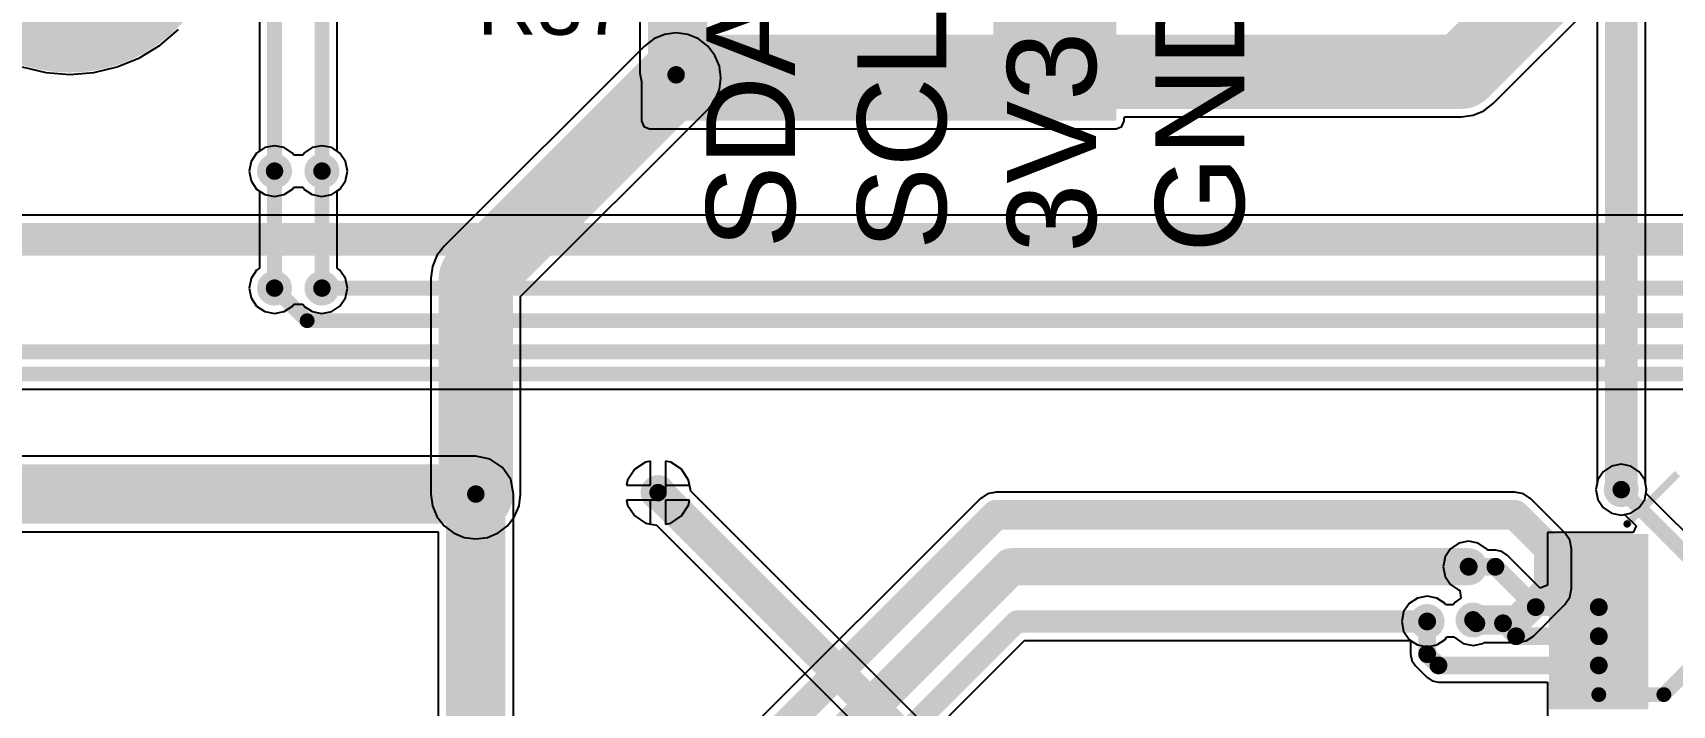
# Model space of a CAD drawing. Header units: millimetres. Extents: x -0.25 to 4.68, y -0.29 to 2.93.
# Drawn here: x 1.603 to 2.709, y 1.531 to 1.985 of the extents above; entities that cross this region are included whole.
import ezdxf

# ---------------------------------------------------------------- set-up
doc = ezdxf.new("R2010")
doc.units = ezdxf.units.MM
doc.header["$MEASUREMENT"] = 0
for name, color, linetype in [('BottomLayer', 5, 'Continuous'), ('BottomSolder', 6, 'Continuous'), ('MultiLayer', 9, 'Continuous'), ('TopLayer', 1, 'Continuous'), ('TopOverlay', 2, 'Continuous'), ('TopPaste', 8, 'Continuous'), ('TopSolder', 216, 'Continuous'), ('ViaHoleLayer', 16, 'Continuous')]:
    doc.layers.add(name, color=color, linetype=linetype)
doc.styles.add('Arial', font='', dxfattribs={"height": 0.2})
doc.styles.get('Arial').set_extended_font_data('Arial')

# ---------------------------------------------------------------- blocks, each defined once
blk = doc.blocks.new('TQFP_100_14_14__43')
at = {"layer": 'TopLayer'}
for points in [[(0.27362205, -0.1318897), (0.33267715, -0.1318897), (0.33267715, -0.1437007), (0.27362205, -0.1437007)], [(0.27362205, -0.1515747), (0.33267715, -0.1515747), (0.33267715, -0.1633857), (0.27362205, -0.1633857)], [(0.27362205, -0.1712598), (0.33267715, -0.1712598), (0.33267715, -0.1830708), (0.27362205, -0.1830708)], [(0.27362205, -0.1909448), (0.33267715, -0.1909448), (0.33267715, -0.2027558), (0.27362205, -0.2027558)], [(0.27362205, -0.2106299), (0.33267715, -0.2106299), (0.33267715, -0.2224409), (0.27362205, -0.2224409)], [(0.27362205, -0.2303149), (0.33267715, -0.2303149), (0.33267715, -0.2421259), (0.27362205, -0.2421259)]]:
    blk.add_hatch(color=1, dxfattribs=at).paths.add_polyline_path(points)
at = {"layer": 'TopPaste'}
for points in [[(0.27362205, -0.1318897), (0.33267715, -0.1318897), (0.33267715, -0.1437007), (0.27362205, -0.1437007)], [(0.27362205, -0.1515747), (0.33267715, -0.1515747), (0.33267715, -0.1633857), (0.27362205, -0.1633857)], [(0.27362205, -0.1712598), (0.33267715, -0.1712598), (0.33267715, -0.1830708), (0.27362205, -0.1830708)], [(0.27362205, -0.1909448), (0.33267715, -0.1909448), (0.33267715, -0.2027558), (0.27362205, -0.2027558)], [(0.27362205, -0.2106299), (0.33267715, -0.2106299), (0.33267715, -0.2224409), (0.27362205, -0.2224409)], [(0.27362205, -0.2303149), (0.33267715, -0.2303149), (0.33267715, -0.2421259), (0.27362205, -0.2421259)]]:
    blk.add_hatch(color=8, dxfattribs=at).paths.add_polyline_path(points)
at = {"layer": 'TopSolder'}
for points in [[(0.26962205, -0.1278897), (0.33667715, -0.1278897), (0.33667715, -0.1477007), (0.26962205, -0.1477007)], [(0.26962205, -0.1475747), (0.33667715, -0.1475747), (0.33667715, -0.1673857), (0.26962205, -0.1673857)], [(0.26962205, -0.1672598), (0.33667715, -0.1672598), (0.33667715, -0.1870708), (0.26962205, -0.1870708)], [(0.26962205, -0.1869448), (0.33667715, -0.1869448), (0.33667715, -0.2067558), (0.26962205, -0.2067558)], [(0.26962205, -0.2066299), (0.33667715, -0.2066299), (0.33667715, -0.2264409), (0.26962205, -0.2264409)], [(0.26962205, -0.2263149), (0.33667715, -0.2263149), (0.33667715, -0.2461259), (0.26962205, -0.2461259)]]:
    blk.add_hatch(color=216, dxfattribs=at).paths.add_polyline_path(points)
at = {"layer": 'TopOverlay', "const_width": 0.005}
blk.add_lwpolyline([(0.284, -0.2529998), (0.25, -0.2869998)], dxfattribs=at)
at = {"layer": 'TopOverlay', "const_width": 0.0025}
blk.add_lwpolyline([(0.28275, -0.2529998, 1), (0.28525, -0.2529998, 1)], format="xyb", close=True, dxfattribs=at)

msp = doc.modelspace()

# ---------------------------------------------------------------- hatches: boundary and pattern name
at = {"layer": 'BottomLayer'}
h = msp.add_hatch(color=5, dxfattribs=at)
edge = h.paths.add_edge_path()
edge.add_arc((1.6278226, 2.0609486), 0.0984252, 0, 360)
h = msp.add_hatch(color=5, dxfattribs=at)
edge = h.paths.add_edge_path()
edge.add_arc((2.037, 1.957), 0.011811, 0, 360)
h = msp.add_hatch(color=5, dxfattribs=at)
edge = h.paths.add_edge_path()
edge.add_arc((1.766, 1.892), 0.011811, 0, 360)
h = msp.add_hatch(color=5, dxfattribs=at)
edge = h.paths.add_edge_path()
edge.add_arc((1.798, 1.892), 0.011811, 0, 360)
h = msp.add_hatch(color=5, dxfattribs=at)
edge = h.paths.add_edge_path()
edge.add_arc((1.766, 1.813), 0.011811, 0, 360)
h = msp.add_hatch(color=5, dxfattribs=at)
edge = h.paths.add_edge_path()
edge.add_arc((1.798, 1.813), 0.011811, 0, 360)
h = msp.add_hatch(color=5, dxfattribs=at)
edge = h.paths.add_edge_path()
edge.add_arc((1.9018226, 1.6739486), 0.011811, 0, 360)
h = msp.add_hatch(color=5, dxfattribs=at)
edge = h.paths.add_edge_path()
edge.add_arc((2.0248226, 1.6749486), 0.011811, 0, 360)
h = msp.add_hatch(color=5, dxfattribs=at)
edge = h.paths.add_edge_path()
edge.add_arc((2.6748226, 1.6769486), 0.011811, 0, 360)
h = msp.add_hatch(color=5, dxfattribs=at)
edge = h.paths.add_edge_path()
edge.add_arc((2.5718226, 1.6249486), 0.011811, 0, 360)
h = msp.add_hatch(color=5, dxfattribs=at)
edge = h.paths.add_edge_path()
edge.add_arc((2.5438226, 1.5879486), 0.011811, 0, 360)
h = msp.add_hatch(color=5, dxfattribs=at)
edge = h.paths.add_edge_path()
edge.add_arc((2.5748226, 1.5889486), 0.011811, 0, 360)
at = {"layer": 'BottomSolder'}
h = msp.add_hatch(color=6, dxfattribs=at)
edge = h.paths.add_edge_path()
edge.add_arc((1.6278226, 2.0609486), 0.1024252, 0, 360)
h = msp.add_hatch(color=6, dxfattribs=at)
edge = h.paths.add_edge_path()
edge.add_arc((2.037, 1.957), 0.0059055, 0, 360)
h = msp.add_hatch(color=6, dxfattribs=at)
edge = h.paths.add_edge_path()
edge.add_arc((1.766, 1.892), 0.0059055, 0, 360)
h = msp.add_hatch(color=6, dxfattribs=at)
edge = h.paths.add_edge_path()
edge.add_arc((1.798, 1.892), 0.0059055, 0, 360)
h = msp.add_hatch(color=6, dxfattribs=at)
edge = h.paths.add_edge_path()
edge.add_arc((1.766, 1.813), 0.0059055, 0, 360)
h = msp.add_hatch(color=6, dxfattribs=at)
edge = h.paths.add_edge_path()
edge.add_arc((1.798, 1.813), 0.0059055, 0, 360)
h = msp.add_hatch(color=6, dxfattribs=at)
edge = h.paths.add_edge_path()
edge.add_arc((2.6748226, 1.6769486), 0.0059055, 0, 360)
h = msp.add_hatch(color=6, dxfattribs=at)
edge = h.paths.add_edge_path()
edge.add_arc((1.9018226, 1.6739486), 0.0059055, 0, 360)
h = msp.add_hatch(color=6, dxfattribs=at)
edge = h.paths.add_edge_path()
edge.add_arc((2.0248226, 1.6749486), 0.0059055, 0, 360)
h = msp.add_hatch(color=6, dxfattribs=at)
edge = h.paths.add_edge_path()
edge.add_arc((2.5718226, 1.6249486), 0.0059055, 0, 360)
h = msp.add_hatch(color=6, dxfattribs=at)
edge = h.paths.add_edge_path()
edge.add_arc((2.5438226, 1.5879486), 0.0059055, 0, 360)
h = msp.add_hatch(color=6, dxfattribs=at)
edge = h.paths.add_edge_path()
edge.add_arc((2.5748226, 1.5889486), 0.0059055, 0, 360)
at = {"layer": 'MultiLayer'}
h = msp.add_hatch(color=9, dxfattribs=at)
edge = h.paths.add_edge_path()
edge.add_arc((1.6278226, 2.0609486), 0.0984252, 0, 360)
at = {"layer": 'TopLayer'}
for points in [[(2.251, 1.928), (2.3341774, 1.928), (2.3341774, 2.269), (2.251, 2.269)], [(2.3340002, 1.926), (2.3340002, 1.9840028), (2.019, 1.9840028), (2.019, 1.926)]]:
    msp.add_hatch(color=1, dxfattribs=at).paths.add_polyline_path(points)
h = msp.add_hatch(color=1, dxfattribs=at)
edge = h.paths.add_edge_path()
edge.add_arc((1.6278226, 2.0609486), 0.0984252, 0, 360)
h = msp.add_hatch(color=1, dxfattribs=at)
edge = h.paths.add_edge_path()
edge.add_arc((2.037, 1.957), 0.011811, 0, 360)
h = msp.add_hatch(color=1, dxfattribs=at)
edge = h.paths.add_edge_path()
edge.add_arc((1.766, 1.892), 0.011811, 0, 360)
h = msp.add_hatch(color=1, dxfattribs=at)
edge = h.paths.add_edge_path()
edge.add_arc((1.798, 1.892), 0.011811, 0, 360)
h = msp.add_hatch(color=1, dxfattribs=at)
edge = h.paths.add_edge_path()
edge.add_arc((1.766, 1.813), 0.011811, 0, 360)
h = msp.add_hatch(color=1, dxfattribs=at)
edge = h.paths.add_edge_path()
edge.add_arc((1.798, 1.813), 0.011811, 0, 360)
h = msp.add_hatch(color=1, dxfattribs=at)
edge = h.paths.add_edge_path()
edge.add_arc((1.9018226, 1.6739486), 0.011811, 0, 360)
h = msp.add_hatch(color=1, dxfattribs=at)
edge = h.paths.add_edge_path()
edge.add_arc((2.0248226, 1.6749486), 0.011811, 0, 360)
h = msp.add_hatch(color=1, dxfattribs=at)
edge = h.paths.add_edge_path()
edge.add_arc((2.6748226, 1.6769486), 0.011811, 0, 360)
h = msp.add_hatch(color=1, dxfattribs=at)
edge = h.paths.add_edge_path()
edge.add_arc((2.5718226, 1.6249486), 0.011811, 0, 360)
h = msp.add_hatch(color=1, dxfattribs=at)
edge = h.paths.add_edge_path()
edge.add_arc((2.5438226, 1.5879486), 0.011811, 0, 360)
h = msp.add_hatch(color=1, dxfattribs=at)
edge = h.paths.add_edge_path()
edge.add_arc((2.5748226, 1.5889486), 0.011811, 0, 360)
at = {"layer": 'TopSolder'}
h = msp.add_hatch(color=216, dxfattribs=at)
edge = h.paths.add_edge_path()
edge.add_arc((1.6278226, 2.0609486), 0.1024252, 0, 360)
h = msp.add_hatch(color=216, dxfattribs=at)
edge = h.paths.add_edge_path()
edge.add_arc((2.037, 1.957), 0.0059055, 0, 360)
h = msp.add_hatch(color=216, dxfattribs=at)
edge = h.paths.add_edge_path()
edge.add_arc((1.766, 1.892), 0.0059055, 0, 360)
h = msp.add_hatch(color=216, dxfattribs=at)
edge = h.paths.add_edge_path()
edge.add_arc((1.798, 1.892), 0.0059055, 0, 360)
h = msp.add_hatch(color=216, dxfattribs=at)
edge = h.paths.add_edge_path()
edge.add_arc((1.766, 1.813), 0.0059055, 0, 360)
h = msp.add_hatch(color=216, dxfattribs=at)
edge = h.paths.add_edge_path()
edge.add_arc((1.798, 1.813), 0.0059055, 0, 360)
h = msp.add_hatch(color=216, dxfattribs=at)
edge = h.paths.add_edge_path()
edge.add_arc((2.6748226, 1.6769486), 0.0059055, 0, 360)
h = msp.add_hatch(color=216, dxfattribs=at)
edge = h.paths.add_edge_path()
edge.add_arc((1.9018226, 1.6739486), 0.0059055, 0, 360)
h = msp.add_hatch(color=216, dxfattribs=at)
edge = h.paths.add_edge_path()
edge.add_arc((2.0248226, 1.6749486), 0.0059055, 0, 360)
h = msp.add_hatch(color=216, dxfattribs=at)
edge = h.paths.add_edge_path()
edge.add_arc((2.5718226, 1.6249486), 0.0059055, 0, 360)
h = msp.add_hatch(color=216, dxfattribs=at)
edge = h.paths.add_edge_path()
edge.add_arc((2.5438226, 1.5879486), 0.0059055, 0, 360)
h = msp.add_hatch(color=216, dxfattribs=at)
edge = h.paths.add_edge_path()
edge.add_arc((2.5748226, 1.5889486), 0.0059055, 0, 360)
at = {"layer": 'ViaHoleLayer'}
h = msp.add_hatch(color=16, dxfattribs=at)
edge = h.paths.add_edge_path()
edge.add_arc((2.037, 1.957), 0.0059055, 0, 360)
h = msp.add_hatch(color=16, dxfattribs=at)
edge = h.paths.add_edge_path()
edge.add_arc((1.766, 1.892), 0.0059055, 0, 360)
h = msp.add_hatch(color=16, dxfattribs=at)
edge = h.paths.add_edge_path()
edge.add_arc((1.798, 1.892), 0.0059055, 0, 360)
h = msp.add_hatch(color=16, dxfattribs=at)
edge = h.paths.add_edge_path()
edge.add_arc((1.766, 1.813), 0.0059055, 0, 360)
h = msp.add_hatch(color=16, dxfattribs=at)
edge = h.paths.add_edge_path()
edge.add_arc((1.798, 1.813), 0.0059055, 0, 360)
h = msp.add_hatch(color=16, dxfattribs=at)
edge = h.paths.add_edge_path()
edge.add_arc((2.6748226, 1.6769486), 0.0059055, 0, 360)
h = msp.add_hatch(color=16, dxfattribs=at)
edge = h.paths.add_edge_path()
edge.add_arc((1.9018226, 1.6739486), 0.0059055, 0, 360)
h = msp.add_hatch(color=16, dxfattribs=at)
edge = h.paths.add_edge_path()
edge.add_arc((2.0248226, 1.6749486), 0.0059055, 0, 360)
h = msp.add_hatch(color=16, dxfattribs=at)
edge = h.paths.add_edge_path()
edge.add_arc((2.5718226, 1.6249486), 0.0059055, 0, 360)
h = msp.add_hatch(color=16, dxfattribs=at)
edge = h.paths.add_edge_path()
edge.add_arc((2.5438226, 1.5879486), 0.0059055, 0, 360)
h = msp.add_hatch(color=16, dxfattribs=at)
edge = h.paths.add_edge_path()
edge.add_arc((2.5748226, 1.5889486), 0.0059055, 0, 360)

# ---------------------------------------------------------------- linework, layer by layer
at = {"layer": 'BottomLayer'}
for p, q in [((2.6911361, 1.6811053), (2.6911361, 2.0291774)), ((2.6585091, 2.0224201), (2.6585091, 1.6811053)), ((1.6888024, 1.9770171), (1.7011814, 1.9875898)), ((2.0218705, 1.981205), (2.0156037, 1.9763963)), ((2.0291684, 1.9842279), (2.0218705, 1.981205)), ((2.037, 1.9852589), (2.0291684, 1.9842279)), ((2.0448316, 1.9842278), (2.037, 1.9852589)), ((2.0521295, 1.981205), (2.0448316, 1.9842278)), ((2.0583963, 1.9763963), (2.0521295, 1.981205)), ((1.6749218, 1.9685111), (1.6888024, 1.9770171)), ((2.0156037, 1.9763963), (1.8804263, 1.8412189)), ((2.063205, 1.9701295), (2.0583963, 1.9763963)), ((2.0662278, 1.9628316), (2.063205, 1.9701295)), ((1.5957636, 1.9622812), (1.6115933, 1.9584809)), ((1.6115933, 1.9584809), (1.6278226, 1.9572036)), ((1.6278226, 1.9572036), (1.6440519, 1.9584809)), ((1.6440519, 1.9584809), (1.6598816, 1.9622812)), ((1.6598816, 1.9622812), (1.6749218, 1.9685111)), ((2.0672589, 1.955), (2.0662278, 1.9628316)), ((2.0662279, 1.9471684), (2.0672589, 1.955)), ((2.0583963, 1.9336037), (2.063205, 1.9398705)), ((2.063205, 1.9398705), (2.0662279, 1.9471684)), ((1.9320815, 1.8072889), (2.0583963, 1.9336037)), ((1.75388, 1.90412), (1.7501644, 1.8985593)), ((1.7594407, 1.9078356), (1.75388, 1.90412)), ((1.766, 1.9091403), (1.7594407, 1.9078356)), ((1.7725593, 1.9078356), (1.766, 1.9091403)), ((1.77812, 1.90412), (1.7725593, 1.9078356)), ((1.7789932, 1.9028131), (1.77812, 1.90412)), ((1.78588, 1.90412), (1.7850068, 1.9028131)), ((1.7914407, 1.9078356), (1.78588, 1.90412)), ((1.798, 1.9091403), (1.7914407, 1.9078356)), ((1.8045593, 1.9078356), (1.798, 1.9091403)), ((1.81012, 1.90412), (1.8045593, 1.9078356)), ((1.8138356, 1.8985593), (1.81012, 1.90412)), ((1.7501644, 1.8985593), (1.7488597, 1.892)), ((1.7488597, 1.892), (1.7501644, 1.8854407)), ((1.7850068, 1.9028131), (1.7789932, 1.9028131)), ((1.8151403, 1.892), (1.8138356, 1.8985593)), ((1.8138356, 1.8854407), (1.8151403, 1.892)), ((1.7501644, 1.8854407), (1.75388, 1.87988)), ((1.81012, 1.87988), (1.8138356, 1.8854407)), ((1.75388, 1.87988), (1.7558041, 1.8785943)), ((1.7558041, 1.8785943), (1.7558041, 1.8264057)), ((1.8081959, 1.8785943), (1.81012, 1.87988)), ((1.8081959, 1.8264057), (1.8081959, 1.8785943)), ((1.8804263, 1.8412189), (1.8756176, 1.8349521)), ((1.7558041, 1.8264057), (1.75388, 1.82512)), ((1.81012, 1.82512), (1.8081959, 1.8264057)), ((1.8725947, 1.8276542), (1.8715637, 1.8198226)), ((1.8756176, 1.8349521), (1.8725947, 1.8276542)), ((1.7501644, 1.8195593), (1.7488597, 1.813)), ((1.75388, 1.82512), (1.7501644, 1.8195593)), ((1.8138356, 1.8195593), (1.81012, 1.82512)), ((1.8151403, 1.813), (1.8138356, 1.8195593)), ((1.8715637, 1.8198226), (1.8715637, 1.6739486)), ((1.7488597, 1.813), (1.7501644, 1.8064407)), ((1.7501644, 1.8064407), (1.75388, 1.80088)), ((1.81012, 1.80088), (1.8138356, 1.8064407)), ((1.8138356, 1.8064407), (1.8151403, 1.813)), ((1.9320815, 1.6739486), (1.9320815, 1.8072889)), ((1.75388, 1.80088), (1.7594407, 1.7971644)), ((1.7594407, 1.7971644), (1.766, 1.7958597)), ((1.766, 1.7958597), (1.7725593, 1.7971644)), ((1.7725593, 1.7971644), (1.77812, 1.80088)), ((1.77812, 1.80088), (1.7789932, 1.8021869)), ((1.7789932, 1.8021869), (1.7850068, 1.8021869)), ((1.7850068, 1.8021869), (1.78588, 1.80088)), ((1.78588, 1.80088), (1.7914407, 1.7971644)), ((1.7914407, 1.7971644), (1.798, 1.7958597)), ((1.798, 1.7958597), (1.8045593, 1.7971644)), ((1.8045593, 1.7971644), (1.81012, 1.80088)), ((2.0163124, 1.6954941), (2.0090977, 1.6906735)), ((2.0198226, 1.6961923), (2.0163124, 1.6954941)), ((2.0198226, 1.6799486), (2.0198226, 1.6961923)), ((2.0333328, 1.6954941), (2.0298226, 1.6961923)), ((2.0298226, 1.6961923), (2.0298226, 1.6799486)), ((2.0405475, 1.6906735), (2.0333328, 1.6954941)), ((2.0042771, 1.6834588), (2.0035789, 1.6799486)), ((2.0090977, 1.6906735), (2.0042771, 1.6834588)), ((2.0453681, 1.6834588), (2.0405475, 1.6906735)), ((2.0460663, 1.6799486), (2.0453681, 1.6834588)), ((2.2420968, 1.6708144), (1.6725763, 1.1012939)), ((1.8715637, 1.6739486), (1.8725947, 1.666117)), ((1.9310505, 1.666117), (1.9320815, 1.6739486)), ((2.0035789, 1.6799486), (2.0198226, 1.6799486)), ((2.0298226, 1.6799486), (2.0460663, 1.6799486)), ((2.2470585, 1.6741297), (2.2420968, 1.6708144)), ((2.2529112, 1.6752939), (2.2470585, 1.6741297)), ((2.603, 1.6752939), (2.2529112, 1.6752939)), ((2.6088527, 1.6741297), (2.603, 1.6752939)), ((2.6138144, 1.6708144), (2.6088527, 1.6741297)), ((2.6368144, 1.6478144), (2.6138144, 1.6708144)), ((2.6585091, 1.6811053), (2.6576823, 1.6769486)), ((2.6576823, 1.6769486), (2.658987, 1.6703893)), ((2.6906582, 1.6703893), (2.6919629, 1.6769486)), ((2.6919629, 1.6769486), (2.6911361, 1.6811053)), ((1.8725947, 1.666117), (1.8756176, 1.6588192)), ((1.9280276, 1.6588192), (1.9310505, 1.666117)), ((2.0198226, 1.6699486), (2.0035789, 1.6699486)), ((2.0035789, 1.6699486), (2.0042771, 1.6664384)), ((2.0042771, 1.6664384), (2.0090977, 1.6592237)), ((2.0198226, 1.6537049), (2.0198226, 1.6699486)), ((2.0460663, 1.6699486), (2.0298226, 1.6699486)), ((2.0298226, 1.6699486), (2.0298226, 1.6537049)), ((2.0405475, 1.6592237), (2.0453681, 1.6664384)), ((2.0453681, 1.6664384), (2.0460663, 1.6699486)), ((2.658987, 1.6703893), (2.6627026, 1.6648286)), ((2.6627026, 1.6648286), (2.6682633, 1.661113)), ((2.6682633, 1.661113), (2.6748226, 1.6598083)), ((2.6748226, 1.6598083), (2.6813819, 1.661113)), ((2.6813819, 1.661113), (2.6869426, 1.6648286)), ((2.6869426, 1.6648286), (2.6906582, 1.6703893)), ((1.8756176, 1.6588192), (1.8804263, 1.6525523)), ((1.8804263, 1.6525523), (1.8866932, 1.6477436)), ((1.916952, 1.6477436), (1.9232189, 1.6525523)), ((1.9232189, 1.6525523), (1.9280276, 1.6588192)), ((2.0090977, 1.6592237), (2.0163124, 1.6544031)), ((2.0163124, 1.6544031), (2.0198226, 1.6537049)), ((2.0298226, 1.6537049), (2.0333328, 1.6544031)), ((2.0333328, 1.6544031), (2.0405475, 1.6592237)), ((1.8866932, 1.6477436), (1.893991, 1.6447207)), ((1.893991, 1.6447207), (1.9018226, 1.6436897)), ((1.9018226, 1.6436897), (1.9096542, 1.6447207)), ((1.9096542, 1.6447207), (1.916952, 1.6477436)), ((2.6401297, 1.6428527), (2.6368144, 1.6478144)), ((2.6412939, 1.637), (2.6401297, 1.6428527)), ((2.6412939, 1.6102168), (2.6412939, 1.637)), ((2.6368144, 1.5994024), (2.6401297, 1.6043641)), ((2.6401297, 1.6043641), (2.6412939, 1.6102168)), ((2.6155462, 1.5781342), (2.6368144, 1.5994024)), ((1.697012, 0.999988), (2.2722277, 1.5752037)), ((2.2722277, 1.5752037), (2.5326378, 1.5752037)), ((2.5326378, 1.5752037), (2.5372633, 1.572113)), ((2.5372633, 1.572113), (2.5438226, 1.5708083)), ((2.5438226, 1.5708083), (2.5503819, 1.572113)), ((2.5503819, 1.572113), (2.5559426, 1.5758286)), ((2.5559426, 1.5758286), (2.5571567, 1.5776455)), ((2.5571567, 1.5776455), (2.5621567, 1.5776455)), ((2.5621567, 1.5776455), (2.5627026, 1.5768286)), ((2.5627026, 1.5768286), (2.5682633, 1.573113)), ((2.5682633, 1.573113), (2.5748226, 1.5718083)), ((2.5748226, 1.5718083), (2.5813819, 1.573113)), ((2.5813819, 1.573113), (2.5821926, 1.5736547)), ((2.5821926, 1.5736547), (2.6047318, 1.5736547)), ((2.6047318, 1.5736547), (2.6105845, 1.5748189)), ((2.6105845, 1.5748189), (2.6155462, 1.5781342))]:
    msp.add_line(p, q, dxfattribs=at)
for points, const_width in [([(2.6748226, 1.678), (2.6748226, 2.0291774)], 0.022), ([(1.9018226, 1.8198226), (2.037, 1.955)], 0.05), ([(1.766, 1.813), (1.766, 1.892)], 0.01), ([(1.798, 1.813), (1.798, 1.892)], 0.01), ([(1.9018226, 1.6739486), (1.9018226, 1.8198226)], 0.05), ([(1.6789112, 1.086), (2.2529112, 1.66)], 0.02), ([(2.2529112, 1.66), (2.603, 1.66)], 0.02), ([(2.603, 1.66), (2.626, 1.637)], 0.02), ([(1.687, 1.049), (2.2629486, 1.6249486)], 0.025), ([(2.2629486, 1.6249486), (2.5718226, 1.6249486)], 0.025), ([(2.626, 1.6102168), (2.626, 1.637)], 0.02), ([(2.6047318, 1.5889486), (2.626, 1.6102168)], 0.02), ([(1.688, 1.009), (2.2669486, 1.5879486)], 0.015), ([(2.2669486, 1.5879486), (2.5438226, 1.5879486)], 0.015), ([(2.5748226, 1.5889486), (2.6047318, 1.5889486)], 0.02)]:
    msp.add_lwpolyline(points, dxfattribs=dict(at, const_width=const_width))
for points, const_width in [([(2.0245, 1.955, 1), (2.0495, 1.955, 1)], 0.025), ([(1.7635, 1.892, 1), (1.7685, 1.892, 1)], 0.005), ([(1.7955, 1.892, 1), (1.8005, 1.892, 1)], 0.005), ([(1.8893226, 1.8198226, 1), (1.9143226, 1.8198226, 1)], 0.025), ([(1.8893226, 1.8198226, 1), (1.9143226, 1.8198226, 1)], 0.025), ([(1.7635, 1.813, 1), (1.7685, 1.813, 1)], 0.005), ([(1.7955, 1.813, 1), (1.8005, 1.813, 1)], 0.005), ([(1.8893226, 1.6739486, 1), (1.9143226, 1.6739486, 1)], 0.025), ([(2.6693226, 1.678, 1), (2.6803226, 1.678, 1)], 0.011), ([(2.2479112, 1.66, 1), (2.2579112, 1.66, 1)], 0.01), ([(2.2479112, 1.66, 1), (2.2579112, 1.66, 1)], 0.01), ([(2.598, 1.66, 1), (2.608, 1.66, 1)], 0.01), ([(2.598, 1.66, 1), (2.608, 1.66, 1)], 0.01), ([(2.2566986, 1.6249486, 1), (2.2691986, 1.6249486, 1)], 0.0125), ([(2.2566986, 1.6249486, 1), (2.2691986, 1.6249486, 1)], 0.0125), ([(2.5655726, 1.6249486, 1), (2.5780726, 1.6249486, 1)], 0.0125), ([(2.621, 1.637, 1), (2.631, 1.637, 1)], 0.01), ([(2.621, 1.637, 1), (2.631, 1.637, 1)], 0.01), ([(2.621, 1.6102168, 1), (2.631, 1.6102168, 1)], 0.01), ([(2.621, 1.6102168, 1), (2.631, 1.6102168, 1)], 0.01), ([(2.2631986, 1.5879486, 1), (2.2706986, 1.5879486, 1)], 0.0075), ([(2.2631986, 1.5879486, 1), (2.2706986, 1.5879486, 1)], 0.0075), ([(2.5400726, 1.5879486, 1), (2.5475726, 1.5879486, 1)], 0.0075), ([(2.5698226, 1.5889486, 1), (2.5798226, 1.5889486, 1)], 0.01), ([(2.5997318, 1.5889486, 1), (2.6097318, 1.5889486, 1)], 0.01), ([(2.5997318, 1.5889486, 1), (2.6097318, 1.5889486, 1)], 0.01)]:
    msp.add_lwpolyline(points, format="xyb", close=True, dxfattribs=dict(at, const_width=const_width))
at = {"layer": 'TopLayer'}
for p, q in [((1.7558041, 2.2467767), (1.7558041, 1.9054057)), ((1.8081959, 1.9054057), (1.8081959, 2.2261744)), ((2.5883963, 1.9376037), (2.6713963, 2.0206037)), ((2.0125102, 2.01), (2.0125102, 1.958)), ((1.6888024, 1.9770171), (1.7011814, 1.9875898)), ((1.6749218, 1.9685111), (1.6888024, 1.9770171)), ((1.5957636, 1.9622812), (1.6115933, 1.9584809)), ((1.6115933, 1.9584809), (1.6278226, 1.9572036)), ((1.6278226, 1.9572036), (1.6440519, 1.9584809)), ((1.6440519, 1.9584809), (1.6598816, 1.9622812)), ((1.6598816, 1.9622812), (1.6749218, 1.9685111)), ((2.0125102, 1.958), (2.013588, 1.9525816)), ((2.013588, 1.9525816), (2.013588, 1.926)), ((2.5821295, 1.932795), (2.5883963, 1.9376037)), ((2.013588, 1.926), (2.0151731, 1.9221731)), ((2.3378271, 1.9221731), (2.3394122, 1.926)), ((2.3394122, 1.9275722), (2.3395894, 1.928)), ((2.3394122, 1.926), (2.3394122, 1.9275722)), ((2.3395894, 1.928), (2.3395894, 1.9287411)), ((2.3395894, 1.9287411), (2.567, 1.9287411)), ((2.567, 1.9287411), (2.5748316, 1.9297721)), ((2.5748316, 1.9297721), (2.5821295, 1.932795)), ((2.0151731, 1.9221731), (2.019, 1.920588)), ((2.019, 1.920588), (2.3340002, 1.920588)), ((2.3340002, 1.920588), (2.3378271, 1.9221731)), ((1.75388, 1.90412), (1.7501644, 1.8985593)), ((1.7558041, 1.9054057), (1.75388, 1.90412)), ((1.81012, 1.90412), (1.8081959, 1.9054057)), ((1.8138356, 1.8985593), (1.81012, 1.90412)), ((1.7501644, 1.8985593), (1.7488597, 1.892)), ((1.7488597, 1.892), (1.7501644, 1.8854407)), ((1.8151403, 1.892), (1.8138356, 1.8985593)), ((1.8138356, 1.8854407), (1.8151403, 1.892)), ((1.7501644, 1.8854407), (1.75388, 1.87988)), ((1.77812, 1.87988), (1.7789932, 1.8811869)), ((1.7789932, 1.8811869), (1.7850068, 1.8811869)), ((1.7850068, 1.8811869), (1.78588, 1.87988)), ((1.81012, 1.87988), (1.8138356, 1.8854407)), ((1.75388, 1.87988), (1.7594407, 1.8761644)), ((1.7594407, 1.8761644), (1.766, 1.8748597)), ((1.766, 1.8748597), (1.7725593, 1.8761644)), ((1.7725593, 1.8761644), (1.77812, 1.87988)), ((1.78588, 1.87988), (1.7914407, 1.8761644)), ((1.7914407, 1.8761644), (1.798, 1.8748597)), ((1.798, 1.8748597), (1.8045593, 1.8761644)), ((1.8045593, 1.8761644), (1.81012, 1.87988)), ((2.874588, 1.8623135), (1.4807573, 1.8623135)), ((1.516315, 1.7448041), (2.7892834, 1.7448041)), ((1.9018226, 1.6994384), (1.5546096, 1.6994384)), ((1.9115771, 1.6974981), (1.9018226, 1.6994384)), ((1.9198466, 1.6919726), (1.9115771, 1.6974981)), ((2.0163124, 1.6954941), (2.0090977, 1.6906735)), ((2.0198226, 1.6961923), (2.0163124, 1.6954941)), ((2.0198226, 1.6799486), (2.0198226, 1.6961923)), ((2.0333328, 1.6954941), (2.0298226, 1.6961923)), ((2.0298226, 1.6961923), (2.0298226, 1.6749486)), ((2.0405475, 1.6906735), (2.0333328, 1.6954941)), ((2.6682633, 1.6927842), (2.6627026, 1.6890686)), ((2.6748226, 1.6940889), (2.6682633, 1.6927842)), ((2.6813819, 1.6927842), (2.6748226, 1.6940889)), ((2.6869426, 1.6890686), (2.6813819, 1.6927842)), ((1.9253721, 1.6837031), (1.9198466, 1.6919726)), ((1.9273124, 1.6739486), (1.9253721, 1.6837031)), ((2.0042771, 1.6834588), (2.0035789, 1.6799486)), ((2.0090977, 1.6906735), (2.0042771, 1.6834588)), ((2.0453681, 1.6834588), (2.0405475, 1.6906735)), ((2.0468542, 1.6759878), (2.0453681, 1.6834588)), ((2.658987, 1.6835079), (2.6576823, 1.6769486)), ((2.6627026, 1.6890686), (2.658987, 1.6835079)), ((2.6906582, 1.6835079), (2.6869426, 1.6890686)), ((2.6919629, 1.6769486), (2.6906582, 1.6835079)), ((1.9273124, 1.4057356), (1.9273124, 1.6739486)), ((2.0035789, 1.6799486), (2.0198226, 1.6799486)), ((2.0298226, 1.6749486), (2.0248226, 1.6749486)), ((2.0248226, 1.6749486), (2.0248226, 1.6699486)), ((2.2065799, 1.5162621), (2.0468542, 1.6759878)), ((2.6576823, 1.6769486), (2.658987, 1.6703893)), ((2.6915114, 1.674679), (2.6919629, 1.6769486)), ((2.7380322, 1.6281582), (2.6915114, 1.674679)), ((2.0248226, 1.6699486), (2.0035789, 1.6699486)), ((2.0035789, 1.6699486), (2.0042771, 1.6664384)), ((2.0042771, 1.6664384), (2.0090977, 1.6592237)), ((2.658987, 1.6703893), (2.6627026, 1.6648286)), ((2.6627026, 1.6648286), (2.6682633, 1.661113)), ((2.6682633, 1.661113), (2.6748226, 1.6598083)), ((2.6748226, 1.6598083), (2.6770922, 1.6602598)), ((2.6770922, 1.6602598), (2.6848076, 1.6525444)), ((2.0090977, 1.6592237), (2.0163124, 1.6544031)), ((2.0163124, 1.6544031), (2.0237834, 1.652917)), ((2.0237834, 1.652917), (2.1882872, 1.4884132)), ((2.6848076, 1.6525444), (2.6828941, 1.647925)), ((1.5440514, 1.6484588), (1.8763328, 1.6484588)), ((1.8763328, 1.6484588), (1.8763328, 1.3951774)), ((2.5652633, 1.6407842), (2.5597026, 1.6370686)), ((2.5718226, 1.6420889), (2.5652633, 1.6407842)), ((2.5783819, 1.6407842), (2.5718226, 1.6420889)), ((2.5839426, 1.6370686), (2.5783819, 1.6407842)), ((2.6828941, 1.647925), (2.6251455, 1.647925)), ((2.6251455, 1.647925), (2.6251455, 1.6125579)), ((2.555987, 1.6315079), (2.5546823, 1.6249486)), ((2.5597026, 1.6370686), (2.555987, 1.6315079)), ((2.5846001, 1.6360846), (2.5839426, 1.6370686)), ((2.5899016, 1.6360846), (2.5846001, 1.6360846)), ((2.5899021, 1.6360847), (2.5899016, 1.6360846)), ((2.5941941, 1.6352309), (2.5899021, 1.6360847)), ((2.5978327, 1.6327997), (2.5941941, 1.6352309)), ((2.6201455, 1.6104869), (2.5978327, 1.6327997)), ((2.5546823, 1.6249486), (2.555987, 1.6183893)), ((2.555987, 1.6183893), (2.5597026, 1.6128286)), ((2.5438226, 1.6050889), (2.5372633, 1.6037842)), ((2.5503819, 1.6037842), (2.5438226, 1.6050889)), ((2.5597026, 1.6128286), (2.5652633, 1.609113)), ((2.5652633, 1.609113), (2.5658053, 1.6090052)), ((2.5658053, 1.6090052), (2.566688, 1.6037316)), ((2.6251455, 1.6125579), (2.6201455, 1.6104869)), ((2.527987, 1.5945079), (2.5266823, 1.5879486)), ((2.5317026, 1.6000686), (2.527987, 1.5945079)), ((2.5372633, 1.6037842), (2.5317026, 1.6000686)), ((2.5559426, 1.6000686), (2.5503819, 1.6037842)), ((2.5564885, 1.5992517), (2.5559426, 1.6000686)), ((2.5614885, 1.5992517), (2.5564885, 1.5992517)), ((2.5627026, 1.6010686), (2.5614885, 1.5992517)), ((2.566688, 1.6037316), (2.5627026, 1.6010686)), ((2.5266823, 1.5879486), (2.527987, 1.5813893)), ((2.527987, 1.5813893), (2.5317026, 1.5758286)), ((2.5317026, 1.5758286), (2.5326071, 1.5752242)), ((2.5326071, 1.5752242), (2.5326071, 1.5659491)), ((2.5326071, 1.5659491), (2.532607, 1.5659486)), ((2.532607, 1.5659486), (2.5334608, 1.5616566)), ((2.5334608, 1.5616566), (2.535892, 1.558018)), ((2.535892, 1.558018), (2.5435611, 1.550349)), ((2.5435611, 1.550349), (2.5435613, 1.5503487)), ((2.5435613, 1.5503487), (2.5471999, 1.5479175)), ((2.5471999, 1.5479175), (2.5514919, 1.5470638)), ((2.5514919, 1.5470638), (2.6251455, 1.5470638)), ((2.6251455, 1.5470638), (2.6251455, 1.5234154))]:
    msp.add_line(p, q, dxfattribs=at)
for points, const_width in [([(1.798, 1.892), (1.798, 2.2560001)], 0.01), ([(1.766, 1.892), (1.766, 2.251)], 0.01), ([(2.567, 1.959), (2.65, 2.042)], 0.05), ([(2.038, 1.958), (2.038, 2.01)], 0.04), ([(2.3, 1.959), (2.567, 1.959)], 0.05), ([(1.474, 1.846), (2.901, 1.846)], 0.022), ([(1.766, 1.813), (1.788, 1.791)], 0.01), ([(1.7980001, 1.813), (2.7969999, 1.813)], 0.01), ([(1.788, 1.791), (2.822, 1.791)], 0.01), ([(1.516, 1.77), (2.81, 1.77)], 0.01), ([(1.5097868, 1.755), (2.797, 1.755)], 0.01), ([(1.5440514, 1.6739486), (1.9018226, 1.6739486)], 0.04), ([(1.9018226, 1.3951774), (1.9018226, 1.6739486)], 0.04), ([(2.0248226, 1.6749486), (2.1998226, 1.4999486)], 0.022), ([(2.6748226, 1.6761774), (2.6748226, 1.6769486)], 0.01), ([(2.6748226, 1.6769486), (2.7308226, 1.6209486)], 0.01), ([(2.5718226, 1.6249486), (2.5719021, 1.6248691)], 0.012), ([(2.5719021, 1.6248691), (2.5899021, 1.6248691)], 0.012), ([(2.5899021, 1.6248691), (2.6171218, 1.5976494)], 0.012), ([(2.5438226, 1.5659486), (2.5438226, 1.5879486)], 0.012), ([(2.5748226, 1.5889486), (2.5770463, 1.5867249)], 0.012), ([(2.6171218, 1.5976494), (2.659673, 1.5976494)], 0.012), ([(2.5770463, 1.5867249), (2.5950463, 1.5867249)], 0.012), ([(2.5950463, 1.5867249), (2.6038068, 1.5779644)], 0.012), ([(2.6038068, 1.5779644), (2.659673, 1.5779644)], 0.012), ([(2.5438226, 1.5659486), (2.5514919, 1.5582793)], 0.012), ([(2.5514919, 1.5582793), (2.659673, 1.5582793)], 0.012), ([(2.7035943, 1.5385943), (2.7308226, 1.5658226)], 0.01), ([(2.659673, 1.5385943), (2.7035943, 1.5385943)], 0.01)]:
    msp.add_lwpolyline(points, dxfattribs=dict(at, const_width=const_width))
for points, const_width in [([(2.2875, 1.959, 1), (2.3125, 1.959, 1)], 0.025), ([(2.5545, 1.959, 1), (2.5795, 1.959, 1)], 0.025), ([(2.5545, 1.959, 1), (2.5795, 1.959, 1)], 0.025), ([(2.028, 1.958, 1), (2.048, 1.958, 1)], 0.02), ([(1.7635, 1.892, 1), (1.7685, 1.892, 1)], 0.005), ([(1.7955, 1.892, 1), (1.8005, 1.892, 1)], 0.005), ([(1.7635, 1.813, 1), (1.7685, 1.813, 1)], 0.005), ([(1.7955001, 1.813, 1), (1.8005001, 1.813, 1)], 0.005), ([(1.7855, 1.791, 1), (1.7905, 1.791, 1)], 0.005), ([(1.7855, 1.791, 1), (1.7905, 1.791, 1)], 0.005), ([(1.8918226, 1.6739486, 1), (1.9118226, 1.6739486, 1)], 0.02), ([(1.8918226, 1.6739486, 1), (1.9118226, 1.6739486, 1)], 0.02), ([(2.0193226, 1.6749486, 1), (2.0303226, 1.6749486, 1)], 0.011), ([(2.6723226, 1.6769486, 1), (2.6773226, 1.6769486, 1)], 0.005), ([(2.6723226, 1.6769486, 1), (2.6773226, 1.6769486, 1)], 0.005), ([(2.6723226, 1.6761774, 1), (2.6773226, 1.6761774, 1)], 0.005), ([(2.5688226, 1.6249486, 1), (2.5748226, 1.6249486, 1)], 0.006), ([(2.5689021, 1.6248691, 1), (2.5749021, 1.6248691, 1)], 0.006), ([(2.5689021, 1.6248691, 1), (2.5749021, 1.6248691, 1)], 0.006), ([(2.5869021, 1.6248691, 1), (2.5929021, 1.6248691, 1)], 0.006), ([(2.5869021, 1.6248691, 1), (2.5929021, 1.6248691, 1)], 0.006), ([(2.5408226, 1.5879486, 1), (2.5468226, 1.5879486, 1)], 0.006), ([(2.5718226, 1.5889486, 1), (2.5778226, 1.5889486, 1)], 0.006), ([(2.6141218, 1.5976494, 1), (2.6201218, 1.5976494, 1)], 0.006), ([(2.6141218, 1.5976494, 1), (2.6201218, 1.5976494, 1)], 0.006), ([(2.656673, 1.5976494, 1), (2.662673, 1.5976494, 1)], 0.006), ([(2.5740463, 1.5867249, 1), (2.5800463, 1.5867249, 1)], 0.006), ([(2.5740463, 1.5867249, 1), (2.5800463, 1.5867249, 1)], 0.006), ([(2.5920463, 1.5867249, 1), (2.5980463, 1.5867249, 1)], 0.006), ([(2.5920463, 1.5867249, 1), (2.5980463, 1.5867249, 1)], 0.006), ([(2.6008068, 1.5779644, 1), (2.6068068, 1.5779644, 1)], 0.006), ([(2.6008068, 1.5779644, 1), (2.6068068, 1.5779644, 1)], 0.006), ([(2.656673, 1.5779644, 1), (2.662673, 1.5779644, 1)], 0.006), ([(2.5408226, 1.5659486, 1), (2.5468226, 1.5659486, 1)], 0.006), ([(2.5408226, 1.5659486, 1), (2.5468226, 1.5659486, 1)], 0.006), ([(2.5484919, 1.5582793, 1), (2.5544919, 1.5582793, 1)], 0.006), ([(2.5484919, 1.5582793, 1), (2.5544919, 1.5582793, 1)], 0.006), ([(2.656673, 1.5582793, 1), (2.662673, 1.5582793, 1)], 0.006), ([(2.657173, 1.5385943, 1), (2.662173, 1.5385943, 1)], 0.005), ([(2.7010943, 1.5385943, 1), (2.7060943, 1.5385943, 1)], 0.005), ([(2.7010943, 1.5385943, 1), (2.7060943, 1.5385943, 1)], 0.005)]:
    msp.add_lwpolyline(points, format="xyb", close=True, dxfattribs=dict(at, const_width=const_width))

# ---------------------------------------------------------------- block references
at = {"rotation": 180}
msp.add_blockref('TQFP_100_14_14__43', (2.9628226, 1.4007991), dxfattribs=at)

# ---------------------------------------------------------------- texts
at = {"layer": 'TopOverlay', "style": 'Arial'}
msp.add_text('R37', height=0.04, dxfattribs=at).set_placement((1.9026839, 1.9840065))
for s, p in [('GND', (2.4203924, 1.8369096)), ('SDA', (2.117298, 1.839736)), ('SCL', (2.219298, 1.838736)), ('3V3', (2.3203924, 1.8369096))]:
    msp.add_text(s, height=0.06, rotation=90, dxfattribs=at).set_placement(p)

doc.saveas('drawing.dxf')
